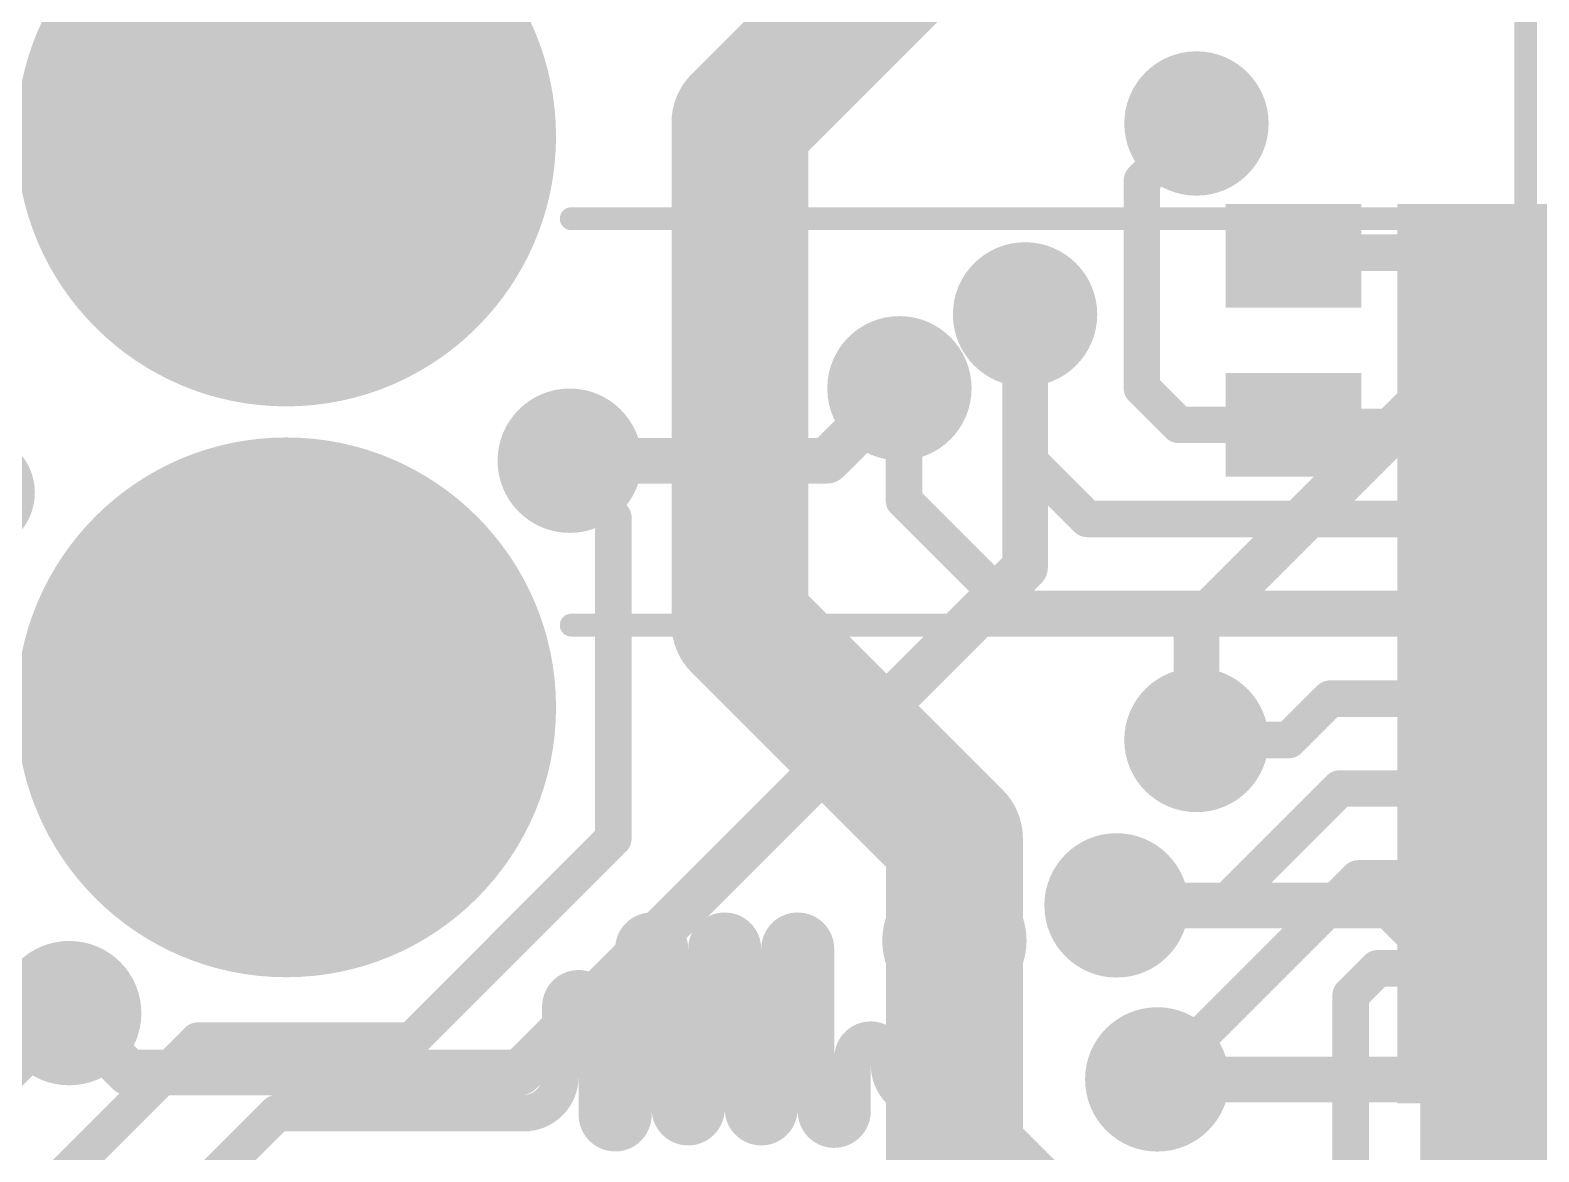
# Model space of a CAD drawing. Header units: millimetres. Extents: x -0.39 to 1.43, y -0.39 to 1.45.
# Drawn here: x 0.7335 to 1.064, y 0.4976 to 0.7433 of the extents above; entities that cross this region are included whole.
import ezdxf

# ---------------------------------------------------------------- set-up
doc = ezdxf.new("R2010")
doc.units = ezdxf.units.MM
doc.header["$MEASUREMENT"] = 0
for name, color, linetype in [('BottomLayer', 5, 'Continuous'), ('BottomPaste', 16, 'Continuous'), ('BottomSolder', 6, 'Continuous'), ('MultiLayer', 9, 'Continuous'), ('PadHoleLayer', 156, 'Continuous'), ('TopLayer', 1, 'Continuous'), ('TopOverlay', 2, 'Continuous'), ('TopSolder', 216, 'Continuous'), ('ViaHoleLayer', 16, 'Continuous')]:
    doc.layers.add(name, color=color, linetype=linetype)

# ---------------------------------------------------------------- blocks, each defined once
blk = doc.blocks.new('HY951180A__2')
at = {"layer": 'BottomLayer'}
h = blk.add_hatch(color=5, dxfattribs=at)
edge = h.paths.add_edge_path()
edge.add_arc((0.3129922, -0.0594488), 0.0551181, 0, 360)
at = {"layer": 'BottomSolder'}
h = blk.add_hatch(color=6, dxfattribs=at)
edge = h.paths.add_edge_path()
edge.add_arc((0.3129922, -0.0594488), 0.0591181, 0, 360)
at = {"layer": 'MultiLayer'}
h = blk.add_hatch(color=9, dxfattribs=at)
edge = h.paths.add_edge_path()
edge.add_arc((0.3129922, -0.0594488), 0.0551181, 0, 360)
at = {"layer": 'PadHoleLayer'}
h = blk.add_hatch(color=156, dxfattribs=at)
edge = h.paths.add_edge_path()
edge.add_arc((0.3129922, -0.0594488), 0.0320866, 0, 360)
at = {"layer": 'TopLayer'}
h = blk.add_hatch(color=1, dxfattribs=at)
edge = h.paths.add_edge_path()
edge.add_arc((0.3129922, -0.0594488), 0.0551181, 0, 360)
at = {"layer": 'TopSolder'}
h = blk.add_hatch(color=216, dxfattribs=at)
edge = h.paths.add_edge_path()
edge.add_arc((0.3129922, -0.0594488), 0.0591181, 0, 360)
at = {"layer": 'TopOverlay', "const_width": 0.005}
for points in [[(0.331, -0.1218976), (0.3310002, -0.331)], [(-0.331, -0.331), (0.3310002, -0.331)]]:
    blk.add_lwpolyline(points, dxfattribs=at)
at = {"layer": 'TopOverlay', "const_width": 0.0025}
for points in [[(0.32975, -0.1218976, 1), (0.33225, -0.1218976, 1)], [(0.3297502, -0.331, 1), (0.3322502, -0.331, 1)], [(0.3297502, -0.331, 1), (0.3322502, -0.331, 1)]]:
    blk.add_lwpolyline(points, format="xyb", close=True, dxfattribs=at)
blk = doc.blocks.new('C___0402_B_57')
at = {"layer": 'BottomLayer'}
for points in [[(-0.009500000000000001, 0.0125), (-0.009499999999999998, -0.0125), (-0.0275, -0.0125), (-0.0275, 0.0125)], [(0.0275, 0.0125), (0.0275, -0.0125), (0.009500000000000001, -0.0125), (0.009499999999999998, 0.0125)]]:
    blk.add_hatch(color=5, dxfattribs=at).paths.add_polyline_path(points)
at = {"layer": 'BottomPaste'}
for points in [[(-0.009500000000000001, 0.0125), (-0.009499999999999998, -0.0125), (-0.0275, -0.0125), (-0.0275, 0.0125)], [(0.0275, 0.0125), (0.0275, -0.0125), (0.009500000000000001, -0.0125), (0.009499999999999998, 0.0125)]]:
    blk.add_hatch(color=16, dxfattribs=at).paths.add_polyline_path(points)
at = {"layer": 'BottomSolder'}
for points in [[(-0.007137800000000001, 0.0148622), (-0.007137799999999999, -0.0148622), (-0.0298622, -0.0148622), (-0.0298622, 0.0148622)], [(0.0298622, 0.0148622), (0.0298622, -0.0148622), (0.007137800000000001, -0.0148622), (0.007137799999999999, 0.0148622)]]:
    blk.add_hatch(color=6, dxfattribs=at).paths.add_polyline_path(points)
blk = doc.blocks.new('TMC2130_LA_T_B_77')
at = {"layer": 'BottomLayer'}
for points in [[(-0.0629921, 0.13188975), (-0.0629921, 0.10039365), (-0.0748031, 0.10039365), (-0.0748031, 0.13188975)], [(-0.0433071, 0.13188975), (-0.0433071, 0.10039365), (-0.0551181, 0.10039365), (-0.0551181, 0.13188975)], [(-0.023622, 0.13188975), (-0.023622, 0.10039365), (-0.035433, 0.10039365), (-0.035433, 0.13188975)], [(-0.003936999999999997, 0.13188975), (-0.003937000000000003, 0.10039365), (-0.015748, 0.10039365), (-0.015748, 0.13188975)], [(0.0157481, 0.13188975), (0.0157481, 0.10039365), (0.003937099999999997, 0.10039365), (0.003937100000000003, 0.13188975)], [(0.0354331, 0.13188975), (0.0354331, 0.10039365), (0.0236221, 0.10039365), (0.0236221, 0.13188975)], [(0.0551181, 0.13188975), (0.0551181, 0.10039365), (0.0433071, 0.10039365), (0.0433071, 0.13188975)], [(0.0748032, 0.13188975), (0.0748032, 0.10039365), (0.0629922, 0.10039365), (0.0629922, 0.13188975)], [(-0.11220475, 0.0944881), (-0.08070865, 0.0944881), (-0.08070865, 0.0826771), (-0.11220475, 0.0826771)], [(0.11220485, 0.0826771), (0.08070875, 0.0826771), (0.08070875, 0.0944881), (0.11220485, 0.0944881)], [(-0.07086615, 0.08070865), (0.07086615, 0.08070865), (0.07086615, -0.08070865), (-0.07086615, -0.08070865)], [(-0.11220475, 0.074803), (-0.08070865, 0.074803), (-0.08070865, 0.062992), (-0.11220475, 0.062992)], [(0.11220485, 0.0629921), (0.08070875, 0.0629921), (0.08070875, 0.0748031), (0.11220485, 0.0748031)], [(-0.11220475, 0.055118), (-0.08070865, 0.055118), (-0.08070865, 0.043307), (-0.11220475, 0.043307)], [(0.11220485, 0.043307), (0.08070875, 0.043307), (0.08070875, 0.055118), (0.11220485, 0.055118)], [(-0.11220475, 0.0354329), (-0.08070865, 0.0354329), (-0.08070865, 0.0236219), (-0.11220475, 0.0236219)], [(0.11220485, 0.023622), (0.08070875, 0.023622), (0.08070875, 0.035433), (0.11220485, 0.035433)], [(-0.11220475, 0.0157479), (-0.08070865, 0.0157479), (-0.08070865, 0.0039369), (-0.11220475, 0.0039369)], [(0.11220485, 0.003936899999999998), (0.08070875, 0.003936900000000002), (0.08070875, 0.0157479), (0.11220485, 0.0157479)], [(-0.11220475, -0.0039371), (-0.08070865, -0.0039371), (-0.08070865, -0.0157481), (-0.11220475, -0.0157481)], [(0.11220485, -0.0157481), (0.08070875, -0.0157481), (0.08070875, -0.003937099999999998), (0.11220485, -0.003937100000000002)], [(-0.11220475, -0.0236222), (-0.08070865, -0.0236222), (-0.08070865, -0.0354332), (-0.11220475, -0.0354332)], [(0.11220485, -0.0354331), (0.08070875, -0.0354331), (0.08070875, -0.0236221), (0.11220485, -0.0236221)], [(-0.11220475, -0.0433072), (-0.08070865, -0.0433072), (-0.08070865, -0.0551182), (-0.11220475, -0.0551182)], [(0.11220485, -0.0551182), (0.08070875, -0.0551182), (0.08070875, -0.0433072), (0.11220485, -0.0433072)], [(-0.11220475, -0.0629923), (-0.08070865, -0.0629923), (-0.08070865, -0.0748033), (-0.11220475, -0.0748033)], [(0.11220485, -0.0748032), (0.08070875, -0.0748032), (0.08070875, -0.0629922), (0.11220485, -0.0629922)], [(-0.11220475, -0.0826773), (-0.08070865, -0.0826773), (-0.08070865, -0.0944883), (-0.11220475, -0.0944883)], [(0.11220485, -0.0944883), (0.08070875, -0.0944883), (0.08070875, -0.0826773), (0.11220485, -0.0826773)], [(-0.0748031, -0.13188995), (-0.0748031, -0.10039385), (-0.0629921, -0.10039385), (-0.0629921, -0.13188995)], [(-0.055118, -0.13188995), (-0.055118, -0.10039385), (-0.043307, -0.10039385), (-0.043307, -0.13188995)], [(-0.035433, -0.13188995), (-0.035433, -0.10039385), (-0.023622, -0.10039385), (-0.023622, -0.13188995)], [(-0.015748, -0.13188995), (-0.015748, -0.10039385), (-0.003937, -0.10039385), (-0.003937, -0.13188995)], [(0.003937099999999999, -0.13188995), (0.003937100000000001, -0.10039385), (0.0157481, -0.10039385), (0.0157481, -0.13188995)], [(0.0236221, -0.13188995), (0.0236221, -0.10039385), (0.0354331, -0.10039385), (0.0354331, -0.13188995)], [(0.0433072, -0.13188995), (0.0433072, -0.10039385), (0.0551182, -0.10039385), (0.0551182, -0.13188995)], [(0.0629922, -0.13188995), (0.0629922, -0.10039385), (0.0748032, -0.10039385), (0.0748032, -0.13188995)]]:
    blk.add_hatch(color=5, dxfattribs=at).paths.add_polyline_path(points)
at = {"layer": 'BottomPaste'}
for points in [[(-0.0629921, 0.13188975), (-0.0629921, 0.10039365), (-0.0748031, 0.10039365), (-0.0748031, 0.13188975)], [(-0.0433071, 0.13188975), (-0.0433071, 0.10039365), (-0.0551181, 0.10039365), (-0.0551181, 0.13188975)], [(-0.023622, 0.13188975), (-0.023622, 0.10039365), (-0.035433, 0.10039365), (-0.035433, 0.13188975)], [(-0.003936999999999997, 0.13188975), (-0.003937000000000003, 0.10039365), (-0.015748, 0.10039365), (-0.015748, 0.13188975)], [(0.0157481, 0.13188975), (0.0157481, 0.10039365), (0.003937099999999997, 0.10039365), (0.003937100000000003, 0.13188975)], [(0.0354331, 0.13188975), (0.0354331, 0.10039365), (0.0236221, 0.10039365), (0.0236221, 0.13188975)], [(0.0551181, 0.13188975), (0.0551181, 0.10039365), (0.0433071, 0.10039365), (0.0433071, 0.13188975)], [(0.0748032, 0.13188975), (0.0748032, 0.10039365), (0.0629922, 0.10039365), (0.0629922, 0.13188975)], [(-0.11220475, 0.0944881), (-0.08070865, 0.0944881), (-0.08070865, 0.0826771), (-0.11220475, 0.0826771)], [(0.11220485, 0.0826771), (0.08070875, 0.0826771), (0.08070875, 0.0944881), (0.11220485, 0.0944881)], [(-0.07086615, 0.08070865), (0.07086615, 0.08070865), (0.07086615, -0.08070865), (-0.07086615, -0.08070865)], [(-0.11220475, 0.074803), (-0.08070865, 0.074803), (-0.08070865, 0.062992), (-0.11220475, 0.062992)], [(0.11220485, 0.0629921), (0.08070875, 0.0629921), (0.08070875, 0.0748031), (0.11220485, 0.0748031)], [(-0.11220475, 0.055118), (-0.08070865, 0.055118), (-0.08070865, 0.043307), (-0.11220475, 0.043307)], [(0.11220485, 0.043307), (0.08070875, 0.043307), (0.08070875, 0.055118), (0.11220485, 0.055118)], [(-0.11220475, 0.0354329), (-0.08070865, 0.0354329), (-0.08070865, 0.0236219), (-0.11220475, 0.0236219)], [(0.11220485, 0.023622), (0.08070875, 0.023622), (0.08070875, 0.035433), (0.11220485, 0.035433)], [(-0.11220475, 0.0157479), (-0.08070865, 0.0157479), (-0.08070865, 0.0039369), (-0.11220475, 0.0039369)], [(0.11220485, 0.003936899999999998), (0.08070875, 0.003936900000000002), (0.08070875, 0.0157479), (0.11220485, 0.0157479)], [(-0.11220475, -0.0039371), (-0.08070865, -0.0039371), (-0.08070865, -0.0157481), (-0.11220475, -0.0157481)], [(0.11220485, -0.0157481), (0.08070875, -0.0157481), (0.08070875, -0.003937099999999998), (0.11220485, -0.003937100000000002)], [(-0.11220475, -0.0236222), (-0.08070865, -0.0236222), (-0.08070865, -0.0354332), (-0.11220475, -0.0354332)], [(0.11220485, -0.0354331), (0.08070875, -0.0354331), (0.08070875, -0.0236221), (0.11220485, -0.0236221)], [(-0.11220475, -0.0433072), (-0.08070865, -0.0433072), (-0.08070865, -0.0551182), (-0.11220475, -0.0551182)], [(0.11220485, -0.0551182), (0.08070875, -0.0551182), (0.08070875, -0.0433072), (0.11220485, -0.0433072)], [(-0.11220475, -0.0629923), (-0.08070865, -0.0629923), (-0.08070865, -0.0748033), (-0.11220475, -0.0748033)], [(0.11220485, -0.0748032), (0.08070875, -0.0748032), (0.08070875, -0.0629922), (0.11220485, -0.0629922)], [(-0.11220475, -0.0826773), (-0.08070865, -0.0826773), (-0.08070865, -0.0944883), (-0.11220475, -0.0944883)], [(0.11220485, -0.0944883), (0.08070875, -0.0944883), (0.08070875, -0.0826773), (0.11220485, -0.0826773)], [(-0.0748031, -0.13188995), (-0.0748031, -0.10039385), (-0.0629921, -0.10039385), (-0.0629921, -0.13188995)], [(-0.055118, -0.13188995), (-0.055118, -0.10039385), (-0.043307, -0.10039385), (-0.043307, -0.13188995)], [(-0.035433, -0.13188995), (-0.035433, -0.10039385), (-0.023622, -0.10039385), (-0.023622, -0.13188995)], [(-0.015748, -0.13188995), (-0.015748, -0.10039385), (-0.003937, -0.10039385), (-0.003937, -0.13188995)], [(0.003937099999999999, -0.13188995), (0.003937100000000001, -0.10039385), (0.0157481, -0.10039385), (0.0157481, -0.13188995)], [(0.0236221, -0.13188995), (0.0236221, -0.10039385), (0.0354331, -0.10039385), (0.0354331, -0.13188995)], [(0.0433072, -0.13188995), (0.0433072, -0.10039385), (0.0551182, -0.10039385), (0.0551182, -0.13188995)], [(0.0629922, -0.13188995), (0.0629922, -0.10039385), (0.0748032, -0.10039385), (0.0748032, -0.13188995)]]:
    blk.add_hatch(color=16, dxfattribs=at).paths.add_polyline_path(points)
at = {"layer": 'BottomSolder'}
for points in [[(-0.0589921, 0.13588975), (-0.0589921, 0.09639365), (-0.0788031, 0.09639365), (-0.0788031, 0.13588975)], [(-0.0393071, 0.13588975), (-0.0393071, 0.09639365), (-0.0591181, 0.09639365), (-0.0591181, 0.13588975)], [(-0.019622, 0.13588975), (-0.019622, 0.09639365), (-0.039433, 0.09639365), (-0.039433, 0.13588975)], [(6.300000000000291e-05, 0.13588975), (6.299999999999709e-05, 0.09639365), (-0.019748, 0.09639365), (-0.019748, 0.13588975)], [(0.0197481, 0.13588975), (0.0197481, 0.09639365), (-6.290000000000291e-05, 0.09639365), (-6.289999999999708e-05, 0.13588975)], [(0.0394331, 0.13588975), (0.0394331, 0.09639365), (0.0196221, 0.09639365), (0.0196221, 0.13588975)], [(0.0591181, 0.13588975), (0.0591181, 0.09639365), (0.0393071, 0.09639365), (0.0393071, 0.13588975)], [(0.0788032, 0.13588975), (0.0788032, 0.09639365), (0.0589922, 0.09639365), (0.0589922, 0.13588975)], [(-0.11620475, 0.0984881), (-0.07670865, 0.0984881), (-0.07670865, 0.0786771), (-0.11620475, 0.0786771)], [(0.11620485, 0.0786771), (0.07670875, 0.0786771), (0.07670875, 0.0984881), (0.11620485, 0.0984881)], [(-0.07486615, 0.08470865), (0.07486615, 0.08470865), (0.07486615, -0.08470865), (-0.07486615, -0.08470865)], [(-0.11620475, 0.078803), (-0.07670865, 0.078803), (-0.07670865, 0.058992), (-0.11620475, 0.058992)], [(0.11620485, 0.0589921), (0.07670875, 0.0589921), (0.07670875, 0.0788031), (0.11620485, 0.0788031)], [(-0.11620475, 0.059118), (-0.07670865, 0.059118), (-0.07670865, 0.039307), (-0.11620475, 0.039307)], [(0.11620485, 0.039307), (0.07670875, 0.039307), (0.07670875, 0.059118), (0.11620485, 0.059118)], [(-0.11620475, 0.0394329), (-0.07670865, 0.0394329), (-0.07670865, 0.0196219), (-0.11620475, 0.0196219)], [(0.11620485, 0.019622), (0.07670875, 0.019622), (0.07670875, 0.039433), (0.11620485, 0.039433)], [(-0.11620475, 0.0197479), (-0.07670865, 0.0197479), (-0.07670865, -6.31e-05), (-0.11620475, -6.31e-05)], [(0.11620485, -6.310000000000292e-05), (0.07670875, -6.309999999999709e-05), (0.07670875, 0.0197479), (0.11620485, 0.0197479)], [(-0.11620475, 6.29e-05), (-0.07670865, 6.29e-05), (-0.07670865, -0.0197481), (-0.11620475, -0.0197481)], [(0.11620485, -0.0197481), (0.07670875, -0.0197481), (0.07670875, 6.290000000000291e-05), (0.11620485, 6.289999999999708e-05)], [(-0.11620475, -0.0196222), (-0.07670865, -0.0196222), (-0.07670865, -0.0394332), (-0.11620475, -0.0394332)], [(0.11620485, -0.0394331), (0.07670875, -0.0394331), (0.07670875, -0.0196221), (0.11620485, -0.0196221)], [(-0.11620475, -0.0393072), (-0.07670865, -0.0393072), (-0.07670865, -0.0591182), (-0.11620475, -0.0591182)], [(0.11620485, -0.0591182), (0.07670875, -0.0591182), (0.07670875, -0.0393072), (0.11620485, -0.0393072)], [(-0.11620475, -0.0589923), (-0.07670865, -0.0589923), (-0.07670865, -0.0788033), (-0.11620475, -0.0788033)], [(0.11620485, -0.0788032), (0.07670875, -0.0788032), (0.07670875, -0.0589922), (0.11620485, -0.0589922)], [(-0.11620475, -0.0786773), (-0.07670865, -0.0786773), (-0.07670865, -0.0984883), (-0.11620475, -0.0984883)], [(0.11620485, -0.0984883), (0.07670875, -0.0984883), (0.07670875, -0.0786773), (0.11620485, -0.0786773)], [(-0.0788031, -0.13588995), (-0.0788031, -0.09639385), (-0.0589921, -0.09639385), (-0.0589921, -0.13588995)], [(-0.059118, -0.13588995), (-0.059118, -0.09639385), (-0.039307, -0.09639385), (-0.039307, -0.13588995)], [(-0.039433, -0.13588995), (-0.039433, -0.09639385), (-0.019622, -0.09639385), (-0.019622, -0.13588995)], [(-0.019748, -0.13588995), (-0.019748, -0.09639385), (6.300000000000145e-05, -0.09639385), (6.299999999999855e-05, -0.13588995)], [(-6.290000000000146e-05, -0.13588995), (-6.289999999999855e-05, -0.09639385), (0.0197481, -0.09639385), (0.0197481, -0.13588995)], [(0.0196221, -0.13588995), (0.0196221, -0.09639385), (0.0394331, -0.09639385), (0.0394331, -0.13588995)], [(0.0393072, -0.13588995), (0.0393072, -0.09639385), (0.0591182, -0.09639385), (0.0591182, -0.13588995)], [(0.0589922, -0.13588995), (0.0589922, -0.09639385), (0.0788032, -0.09639385), (0.0788032, -0.13588995)]]:
    blk.add_hatch(color=6, dxfattribs=at).paths.add_polyline_path(points)
blk = doc.blocks.new('HY951180A__82')
at = {"layer": 'BottomLayer'}
h = blk.add_hatch(color=5, dxfattribs=at)
edge = h.paths.add_edge_path()
edge.add_arc((-0.312992, -0.0594488), 0.0551181, 0, 360)
at = {"layer": 'BottomSolder'}
h = blk.add_hatch(color=6, dxfattribs=at)
edge = h.paths.add_edge_path()
edge.add_arc((-0.312992, -0.0594488), 0.0591181, 0, 360)
at = {"layer": 'MultiLayer'}
h = blk.add_hatch(color=9, dxfattribs=at)
edge = h.paths.add_edge_path()
edge.add_arc((-0.312992, -0.0594488), 0.0551181, 0, 360)
at = {"layer": 'PadHoleLayer'}
h = blk.add_hatch(color=156, dxfattribs=at)
edge = h.paths.add_edge_path()
edge.add_arc((-0.312992, -0.0594488), 0.0320866, 0, 360)
at = {"layer": 'TopLayer'}
h = blk.add_hatch(color=1, dxfattribs=at)
edge = h.paths.add_edge_path()
edge.add_arc((-0.312992, -0.0594488), 0.0551181, 0, 360)
at = {"layer": 'TopSolder'}
h = blk.add_hatch(color=216, dxfattribs=at)
edge = h.paths.add_edge_path()
edge.add_arc((-0.312992, -0.0594488), 0.0591181, 0, 360)
at = {"layer": 'TopOverlay', "const_width": 0.005}
for points in [[(-0.3309998, -0.1218976), (-0.331, -0.331)], [(-0.331, -0.331), (0.3310002, -0.331)]]:
    blk.add_lwpolyline(points, dxfattribs=at)
at = {"layer": 'TopOverlay', "const_width": 0.0025}
for points in [[(-0.3322498, -0.1218976, 1), (-0.3297498, -0.1218976, 1)], [(-0.33225, -0.331, 1), (-0.32975, -0.331, 1)], [(-0.33225, -0.331, 1), (-0.32975, -0.331, 1)]]:
    blk.add_lwpolyline(points, format="xyb", close=True, dxfattribs=at)

msp = doc.modelspace()

# ---------------------------------------------------------------- hatches: boundary and pattern name
at = {"layer": 'BottomLayer'}
h = msp.add_hatch(color=5, dxfattribs=at)
edge = h.paths.add_edge_path()
edge.add_arc((0.9889566, 0.7228588), 0.011811, 0, 360)
h = msp.add_hatch(color=5, dxfattribs=at)
edge = h.paths.add_edge_path()
edge.add_arc((0.951409, 0.681041), 0.011811, 0, 360)
h = msp.add_hatch(color=5, dxfattribs=at)
edge = h.paths.add_edge_path()
edge.add_arc((0.9238861, 0.6648588), 0.011811, 0, 360)
h = msp.add_hatch(color=5, dxfattribs=at)
edge = h.paths.add_edge_path()
edge.add_arc((0.8516544, 0.649), 0.011811, 0, 360)
h = msp.add_hatch(color=5, dxfattribs=at)
edge = h.paths.add_edge_path()
edge.add_arc((0.9889566, 0.5878262), 0.011811, 0, 360)
h = msp.add_hatch(color=5, dxfattribs=at)
edge = h.paths.add_edge_path()
edge.add_arc((0.9714437, 0.5515989), 0.011811, 0, 360)
h = msp.add_hatch(color=5, dxfattribs=at)
edge = h.paths.add_edge_path()
edge.add_arc((0.93593, 0.5438848), 0.011811, 0, 360)
h = msp.add_hatch(color=5, dxfattribs=at)
edge = h.paths.add_edge_path()
edge.add_arc((0.742, 0.528), 0.011811, 0, 360)
h = msp.add_hatch(color=5, dxfattribs=at)
edge = h.paths.add_edge_path()
edge.add_arc((0.9803678, 0.513483), 0.011811, 0, 360)
msp.add_hatch(color=5, dxfattribs=at).paths.add_polyline_path([(1.0380324, 0.4748271), (1.1058268, 0.4748271), (1.1058268, 0.5240397), (1.0380324, 0.5240397)])
at = {"layer": 'BottomSolder'}
h = msp.add_hatch(color=6, dxfattribs=at)
edge = h.paths.add_edge_path()
edge.add_arc((0.9889566, 0.7228588), 0.015811, 0, 360)
h = msp.add_hatch(color=6, dxfattribs=at)
edge = h.paths.add_edge_path()
edge.add_arc((0.951409, 0.681041), 0.015811, 0, 360)
h = msp.add_hatch(color=6, dxfattribs=at)
edge = h.paths.add_edge_path()
edge.add_arc((0.9238861, 0.6648588), 0.015811, 0, 360)
h = msp.add_hatch(color=6, dxfattribs=at)
edge = h.paths.add_edge_path()
edge.add_arc((0.8516544, 0.649), 0.015811, 0, 360)
h = msp.add_hatch(color=6, dxfattribs=at)
edge = h.paths.add_edge_path()
edge.add_arc((0.9889566, 0.5878262), 0.015811, 0, 360)
h = msp.add_hatch(color=6, dxfattribs=at)
edge = h.paths.add_edge_path()
edge.add_arc((0.9714437, 0.5515989), 0.015811, 0, 360)
h = msp.add_hatch(color=6, dxfattribs=at)
edge = h.paths.add_edge_path()
edge.add_arc((0.93593, 0.5438848), 0.015811, 0, 360)
h = msp.add_hatch(color=6, dxfattribs=at)
edge = h.paths.add_edge_path()
edge.add_arc((0.742, 0.528), 0.015811, 0, 360)
h = msp.add_hatch(color=6, dxfattribs=at)
edge = h.paths.add_edge_path()
edge.add_arc((0.9803678, 0.513483), 0.015811, 0, 360)
at = {"layer": 'TopLayer'}
h = msp.add_hatch(color=1, dxfattribs=at)
edge = h.paths.add_edge_path()
edge.add_arc((0.9889566, 0.7228588), 0.011811, 0, 360)
h = msp.add_hatch(color=1, dxfattribs=at)
edge = h.paths.add_edge_path()
edge.add_arc((0.951409, 0.681041), 0.011811, 0, 360)
h = msp.add_hatch(color=1, dxfattribs=at)
edge = h.paths.add_edge_path()
edge.add_arc((0.9238861, 0.6648588), 0.011811, 0, 360)
h = msp.add_hatch(color=1, dxfattribs=at)
edge = h.paths.add_edge_path()
edge.add_arc((0.8516544, 0.649), 0.011811, 0, 360)
h = msp.add_hatch(color=1, dxfattribs=at)
edge = h.paths.add_edge_path()
edge.add_arc((0.9889566, 0.5878262), 0.011811, 0, 360)
h = msp.add_hatch(color=1, dxfattribs=at)
edge = h.paths.add_edge_path()
edge.add_arc((0.9714437, 0.5515989), 0.011811, 0, 360)
h = msp.add_hatch(color=1, dxfattribs=at)
edge = h.paths.add_edge_path()
edge.add_arc((0.93593, 0.5438848), 0.011811, 0, 360)
h = msp.add_hatch(color=1, dxfattribs=at)
edge = h.paths.add_edge_path()
edge.add_arc((0.742, 0.528), 0.011811, 0, 360)
h = msp.add_hatch(color=1, dxfattribs=at)
edge = h.paths.add_edge_path()
edge.add_arc((0.9803678, 0.513483), 0.011811, 0, 360)
at = {"layer": 'TopSolder'}
h = msp.add_hatch(color=216, dxfattribs=at)
edge = h.paths.add_edge_path()
edge.add_arc((0.9889566, 0.7228588), 0.015811, 0, 360)
h = msp.add_hatch(color=216, dxfattribs=at)
edge = h.paths.add_edge_path()
edge.add_arc((0.951409, 0.681041), 0.015811, 0, 360)
h = msp.add_hatch(color=216, dxfattribs=at)
edge = h.paths.add_edge_path()
edge.add_arc((0.9238861, 0.6648588), 0.015811, 0, 360)
h = msp.add_hatch(color=216, dxfattribs=at)
edge = h.paths.add_edge_path()
edge.add_arc((0.8516544, 0.649), 0.015811, 0, 360)
h = msp.add_hatch(color=216, dxfattribs=at)
edge = h.paths.add_edge_path()
edge.add_arc((0.9889566, 0.5878262), 0.015811, 0, 360)
h = msp.add_hatch(color=216, dxfattribs=at)
edge = h.paths.add_edge_path()
edge.add_arc((0.9714437, 0.5515989), 0.015811, 0, 360)
h = msp.add_hatch(color=216, dxfattribs=at)
edge = h.paths.add_edge_path()
edge.add_arc((0.93593, 0.5438848), 0.015811, 0, 360)
h = msp.add_hatch(color=216, dxfattribs=at)
edge = h.paths.add_edge_path()
edge.add_arc((0.742, 0.528), 0.015811, 0, 360)
h = msp.add_hatch(color=216, dxfattribs=at)
edge = h.paths.add_edge_path()
edge.add_arc((0.9803678, 0.513483), 0.015811, 0, 360)
at = {"layer": 'ViaHoleLayer'}
h = msp.add_hatch(color=16, dxfattribs=at)
edge = h.paths.add_edge_path()
edge.add_arc((0.9889566, 0.7228588), 0.0059055, 0, 360)
h = msp.add_hatch(color=16, dxfattribs=at)
edge = h.paths.add_edge_path()
edge.add_arc((0.951409, 0.681041), 0.0059055, 0, 360)
h = msp.add_hatch(color=16, dxfattribs=at)
edge = h.paths.add_edge_path()
edge.add_arc((0.9238861, 0.6648588), 0.0059055, 0, 360)
h = msp.add_hatch(color=16, dxfattribs=at)
edge = h.paths.add_edge_path()
edge.add_arc((0.8516544, 0.649), 0.0059055, 0, 360)
h = msp.add_hatch(color=16, dxfattribs=at)
edge = h.paths.add_edge_path()
edge.add_arc((0.9889566, 0.5878262), 0.0059055, 0, 360)
h = msp.add_hatch(color=16, dxfattribs=at)
edge = h.paths.add_edge_path()
edge.add_arc((0.9714437, 0.5515989), 0.0059055, 0, 360)
h = msp.add_hatch(color=16, dxfattribs=at)
edge = h.paths.add_edge_path()
edge.add_arc((0.93593, 0.5438848), 0.0059055, 0, 360)
h = msp.add_hatch(color=16, dxfattribs=at)
edge = h.paths.add_edge_path()
edge.add_arc((0.742, 0.528), 0.0059055, 0, 360)
h = msp.add_hatch(color=16, dxfattribs=at)
edge = h.paths.add_edge_path()
edge.add_arc((0.9803678, 0.513483), 0.0059055, 0, 360)

# ---------------------------------------------------------------- linework, layer by layer
at = {"layer": 'BottomLayer'}
for points, const_width in [([(0.8889522, 0.7230559), (0.9248861, 0.7589898)], 0.03), ([(0.7975517, 0.712), (0.8084105, 0.7228588)], 0.05), ([(0.7895363, 0.7200154), (0.7975517, 0.712)], 0.05), ([(0.8889522, 0.6132421), (0.8889522, 0.7230559)], 0.03), ([(0.977, 0.7103615), (0.9889566, 0.7223181)], 0.008), ([(0.9889566, 0.7223181), (0.9889566, 0.7228588)], 0.008), ([(0.977, 0.6649227), (0.977, 0.7103615)], 0.008), ([(1.0069566, 0.6945792), (1.0519566, 0.6945792)], 0.008), ([(1.0519566, 0.6945792), (1.0526771, 0.6952997)], 0.008), ([(1.0526771, 0.6952997), (1.0969842, 0.6952997)], 0.008), ([(0.951409, 0.6498807), (0.951409, 0.681041)], 0.008), ([(0.9248861, 0.6402845), (0.9248861, 0.6658588)], 0.008), ([(0.977, 0.6649227), (0.9850639, 0.6568588)], 0.008), ([(0.9850639, 0.6568588), (1.0102362, 0.6568588)], 0.008), ([(1.0097716, 0.6568588), (1.0102362, 0.6563942)], 0.008), ([(1.0102362, 0.6563942), (1.0522125, 0.6563942)], 0.008), ([(1.0522125, 0.6563942), (1.0526771, 0.6559296)], 0.008), ([(0.8516544, 0.6460647), (0.8516544, 0.649)], 0.008), ([(0.951409, 0.6498807), (0.9650452, 0.6362445)], 0.008), ([(0.8516544, 0.6460647), (0.8612164, 0.6365027)], 0.008), ([(0.9248861, 0.6402845), (0.9486111, 0.6165595)], 0.008), ([(0.8612164, 0.5662643), (0.8612164, 0.6365027)], 0.008), ([(0.9650452, 0.6362445), (1.0526771, 0.6362445)], 0.008), ([(0.8889522, 0.6132421), (0.93593, 0.5662643)], 0.03), ([(0.9486111, 0.6165595), (1.0526771, 0.6165595)], 0.008), ([(0.7895363, 0.5852048), (0.7895363, 0.5949759)], 0.008), ([(1.0091839, 0.5878262), (1.0182322, 0.5968745)], 0.008), ([(1.0182322, 0.5968745), (1.0526771, 0.5968745)], 0.008), ([(0.9889566, 0.5878262), (1.0091839, 0.5878262)], 0.008), ([(0.93593, 0.5438848), (0.93593, 0.5662643)], 0.03), ([(0.9947471, 0.5515989), (1.0203376, 0.5771894)], 0.008), ([(1.0203376, 0.5771894), (1.0526771, 0.5771894)], 0.008), ([(0.8169517, 0.5219996), (0.8612164, 0.5662643)], 0.008), ([(0.9803678, 0.513483), (1.0243892, 0.5575044)], 0.008), ([(1.0243892, 0.5575044), (1.0526771, 0.5575044)], 0.008), ([(0.9714437, 0.5515989), (0.9947471, 0.5515989)], 0.008), ([(0.8656032, 0.5057035), (0.8656032, 0.5420453)], 0.008), ([(0.8736032, 0.5070232), (0.8736032, 0.5420453)], 0.008), ([(0.8816032, 0.5070232), (0.8816032, 0.5420453)], 0.008), ([(0.8896032, 0.5070232), (0.8896032, 0.5420453)], 0.008), ([(0.8976032, 0.5070232), (0.8976032, 0.5420453)], 0.008), ([(0.9056032, 0.5064831), (0.9056032, 0.5420453)], 0.008), ([(1.0227362, 0.5319138), (1.0286417, 0.5378193)], 0.008), ([(1.0286417, 0.5378193), (1.0526771, 0.5378193)], 0.008), ([(1.0227362, 0.4616973), (1.0227362, 0.5319138)], 0.008), ([(0.8496032, 0.5140875), (0.8496032, 0.5294379)], 0.008), ([(0.8576032, 0.5057035), (0.8576032, 0.5294379)], 0.008), ([(0.7200875, 0.5060875), (0.742, 0.528)], 0.008), ([(0.7350875, 0.4868499), (0.7702372, 0.5219996)], 0.008), ([(0.7702372, 0.5219996), (0.8169517, 0.5219996)], 0.008), ([(0.9136032, 0.5064831), (0.9136032, 0.5181882)], 0.008), ([(0.9216032, 0.5166668), (0.9216032, 0.5181882)], 0.008), ([(0.9239462, 0.5110099), (0.9239463, 0.51101)], 0.008), ([(0.9239463, 0.51101), (0.948611, 0.4863453)], 0.008), ([(0.7673858, 0.4859877), (0.7874856, 0.5060875)], 0.008), ([(0.7874856, 0.5060875), (0.8056027, 0.5060875)], 0.008), ([(0.8056027, 0.5060875), (0.8416032, 0.5060875)], 0.008), ([(1.067493, 0.4920232), (1.0787882, 0.4920232)], 0.025)]:
    msp.add_lwpolyline(points, dxfattribs=dict(at, const_width=const_width))
for points, const_width in [([(0.7959105, 0.7228588, 1), (0.8209105, 0.7228588, 1)], 0.025), ([(0.7770363, 0.7200154, 1), (0.8020363, 0.7200154, 1)], 0.025), ([(0.8814522, 0.7230559, 1), (0.8964522, 0.7230559, 1)], 0.015), ([(0.8814522, 0.7230559, 1), (0.8964522, 0.7230559, 1)], 0.015), ([(0.7850517, 0.712, 1), (0.8100517, 0.712, 1)], 0.025), ([(0.7850517, 0.712, 1), (0.8100517, 0.712, 1)], 0.025), ([(0.9869566, 0.7228588, 1), (0.9909566, 0.7228588, 1)], 0.004), ([(0.9869566, 0.7223181, 1), (0.9909566, 0.7223181, 1)], 0.004), ([(0.9869566, 0.7223181, 1), (0.9909566, 0.7223181, 1)], 0.004), ([(0.975, 0.7103615, 1), (0.979, 0.7103615, 1)], 0.004), ([(0.975, 0.7103615, 1), (0.979, 0.7103615, 1)], 0.004), ([(1.0049566, 0.6945792, 1), (1.0089566, 0.6945792, 1)], 0.004), ([(1.0499566, 0.6945792, 1), (1.0539566, 0.6945792, 1)], 0.004), ([(1.0499566, 0.6945792, 1), (1.0539566, 0.6945792, 1)], 0.004), ([(1.0506771, 0.6952997, 1), (1.0546771, 0.6952997, 1)], 0.004), ([(1.0506771, 0.6952997, 1), (1.0546771, 0.6952997, 1)], 0.004), ([(0.949409, 0.681041, 1), (0.953409, 0.681041, 1)], 0.004), ([(0.9228861, 0.6658588, 1), (0.9268861, 0.6658588, 1)], 0.004), ([(0.975, 0.6649227, 1), (0.979, 0.6649227, 1)], 0.004), ([(0.975, 0.6649227, 1), (0.979, 0.6649227, 1)], 0.004), ([(0.9830639, 0.6568588, 1), (0.9870639, 0.6568588, 1)], 0.004), ([(0.9830639, 0.6568588, 1), (0.9870639, 0.6568588, 1)], 0.004), ([(1.0077716, 0.6568588, 1), (1.0117716, 0.6568588, 1)], 0.004), ([(1.0082362, 0.6568588, 1), (1.0122362, 0.6568588, 1)], 0.004), ([(1.0082362, 0.6563942, 1), (1.0122362, 0.6563942, 1)], 0.004), ([(1.0082362, 0.6563942, 1), (1.0122362, 0.6563942, 1)], 0.004), ([(1.0502125, 0.6563942, 1), (1.0542125, 0.6563942, 1)], 0.004), ([(1.0502125, 0.6563942, 1), (1.0542125, 0.6563942, 1)], 0.004), ([(1.0506771, 0.6559296, 1), (1.0546771, 0.6559296, 1)], 0.004), ([(0.8496544, 0.649, 1), (0.8536544, 0.649, 1)], 0.004), ([(0.949409, 0.6498807, 1), (0.953409, 0.6498807, 1)], 0.004), ([(0.949409, 0.6498807, 1), (0.953409, 0.6498807, 1)], 0.004), ([(0.8496544, 0.6460647, 1), (0.8536544, 0.6460647, 1)], 0.004), ([(0.8496544, 0.6460647, 1), (0.8536544, 0.6460647, 1)], 0.004), ([(0.9228861, 0.6402845, 1), (0.9268861, 0.6402845, 1)], 0.004), ([(0.9228861, 0.6402845, 1), (0.9268861, 0.6402845, 1)], 0.004), ([(0.8592164, 0.6365027, 1), (0.8632164, 0.6365027, 1)], 0.004), ([(0.8592164, 0.6365027, 1), (0.8632164, 0.6365027, 1)], 0.004), ([(0.9630452, 0.6362445, 1), (0.9670452, 0.6362445, 1)], 0.004), ([(0.9630452, 0.6362445, 1), (0.9670452, 0.6362445, 1)], 0.004), ([(1.0506771, 0.6362445, 1), (1.0546771, 0.6362445, 1)], 0.004), ([(0.8814522, 0.6132421, 1), (0.8964522, 0.6132421, 1)], 0.015), ([(0.8814522, 0.6132421, 1), (0.8964522, 0.6132421, 1)], 0.015), ([(0.9466111, 0.6165595, 1), (0.9506111, 0.6165595, 1)], 0.004), ([(0.9466111, 0.6165595, 1), (0.9506111, 0.6165595, 1)], 0.004), ([(1.0506771, 0.6165595, 1), (1.0546771, 0.6165595, 1)], 0.004), ([(0.7875363, 0.5949759, 1), (0.7915363, 0.5949759, 1)], 0.004), ([(1.0162322, 0.5968745, 1), (1.0202322, 0.5968745, 1)], 0.004), ([(1.0162322, 0.5968745, 1), (1.0202322, 0.5968745, 1)], 0.004), ([(1.0506771, 0.5968745, 1), (1.0546771, 0.5968745, 1)], 0.004), ([(0.9869566, 0.5878262, 1), (0.9909566, 0.5878262, 1)], 0.004), ([(1.0071839, 0.5878262, 1), (1.0111839, 0.5878262, 1)], 0.004), ([(1.0071839, 0.5878262, 1), (1.0111839, 0.5878262, 1)], 0.004), ([(0.7875363, 0.5852048, 1), (0.7915363, 0.5852048, 1)], 0.004), ([(0.92843, 0.5662643, 1), (0.94343, 0.5662643, 1)], 0.015), ([(0.92843, 0.5662643, 1), (0.94343, 0.5662643, 1)], 0.015), ([(1.0183376, 0.5771894, 1), (1.0223376, 0.5771894, 1)], 0.004), ([(1.0183376, 0.5771894, 1), (1.0223376, 0.5771894, 1)], 0.004), ([(1.0506771, 0.5771894, 1), (1.0546771, 0.5771894, 1)], 0.004), ([(0.8592164, 0.5662643, 1), (0.8632164, 0.5662643, 1)], 0.004), ([(0.8592164, 0.5662643, 1), (0.8632164, 0.5662643, 1)], 0.004), ([(0.92843, 0.5438848, 1), (0.94343, 0.5438848, 1)], 0.015), ([(1.0223892, 0.5575044, 1), (1.0263892, 0.5575044, 1)], 0.004), ([(1.0223892, 0.5575044, 1), (1.0263892, 0.5575044, 1)], 0.004), ([(1.0506771, 0.5575044, 1), (1.0546771, 0.5575044, 1)], 0.004), ([(0.9694437, 0.5515989, 1), (0.9734437, 0.5515989, 1)], 0.004), ([(0.9927471, 0.5515989, 1), (0.9967471, 0.5515989, 1)], 0.004), ([(0.9927471, 0.5515989, 1), (0.9967471, 0.5515989, 1)], 0.004), ([(0.8636032, 0.5420453, 1), (0.8676032, 0.5420453, 1)], 0.004), ([(0.8636032, 0.5420453, 1), (0.8676032, 0.5420453, 1)], 0.004), ([(0.8716032, 0.5420453, 1), (0.8756032, 0.5420453, 1)], 0.004), ([(0.8716032, 0.5420453, 1), (0.8756032, 0.5420453, 1)], 0.004), ([(0.8796032, 0.5420453, 1), (0.8836032, 0.5420453, 1)], 0.004), ([(0.8796032, 0.5420453, 1), (0.8836032, 0.5420453, 1)], 0.004), ([(0.8876032, 0.5420453, 1), (0.8916032, 0.5420453, 1)], 0.004), ([(0.8876032, 0.5420453, 1), (0.8916032, 0.5420453, 1)], 0.004), ([(0.8956032, 0.5420453, 1), (0.8996032, 0.5420453, 1)], 0.004), ([(0.8956032, 0.5420453, 1), (0.8996032, 0.5420453, 1)], 0.004), ([(0.9036032, 0.5420453, 1), (0.9076032, 0.5420453, 1)], 0.004), ([(0.9036032, 0.5420453, 1), (0.9076032, 0.5420453, 1)], 0.004), ([(1.0266417, 0.5378193, 1), (1.0306417, 0.5378193, 1)], 0.004), ([(1.0266417, 0.5378193, 1), (1.0306417, 0.5378193, 1)], 0.004), ([(1.0506771, 0.5378193, 1), (1.0546771, 0.5378193, 1)], 0.004), ([(1.0207362, 0.5319138, 1), (1.0247362, 0.5319138, 1)], 0.004), ([(1.0207362, 0.5319138, 1), (1.0247362, 0.5319138, 1)], 0.004), ([(0.8476032, 0.5294379, 1), (0.8516032, 0.5294379, 1)], 0.004), ([(0.8476032, 0.5294379, 1), (0.8516032, 0.5294379, 1)], 0.004), ([(0.8556032, 0.5294379, 1), (0.8596032, 0.5294379, 1)], 0.004), ([(0.8556032, 0.5294379, 1), (0.8596032, 0.5294379, 1)], 0.004), ([(0.74, 0.528, 1), (0.744, 0.528, 1)], 0.004), ([(0.7682372, 0.5219996, 1), (0.7722372, 0.5219996, 1)], 0.004), ([(0.7682372, 0.5219996, 1), (0.7722372, 0.5219996, 1)], 0.004), ([(0.8149517, 0.5219996, 1), (0.8189517, 0.5219996, 1)], 0.004), ([(0.8149517, 0.5219996, 1), (0.8189517, 0.5219996, 1)], 0.004), ([(0.9116032, 0.5181882, 1), (0.9156032, 0.5181882, 1)], 0.004), ([(0.9116032, 0.5181882, 1), (0.9156032, 0.5181882, 1)], 0.004), ([(0.9196032, 0.5181882, 1), (0.9236032, 0.5181882, 1)], 0.004), ([(0.9196032, 0.5181882, 1), (0.9236032, 0.5181882, 1)], 0.004), ([(0.9196032, 0.5166668, 1), (0.9236032, 0.5166668, 1)], 0.004), ([(0.9196032, 0.5166668, 1), (0.9236032, 0.5166668, 1)], 0.004), ([(0.8476032, 0.5140875, 1), (0.8516032, 0.5140875, 1)], 0.004), ([(0.8476032, 0.5140875, 1), (0.8516032, 0.5140875, 1)], 0.004), ([(0.9783678, 0.513483, 1), (0.9823678, 0.513483, 1)], 0.004), ([(0.9219462, 0.5110099, 1), (0.9259462, 0.5110099, 1)], 0.004), ([(0.9219463, 0.51101, 1), (0.9259463, 0.51101, 1)], 0.004), ([(0.9219463, 0.51101, 1), (0.9259463, 0.51101, 1)], 0.004), ([(0.9219463, 0.51101, 1), (0.9259463, 0.51101, 1)], 0.004), ([(0.7854856, 0.5060875, 1), (0.7894856, 0.5060875, 1)], 0.004), ([(0.7854856, 0.5060875, 1), (0.7894856, 0.5060875, 1)], 0.004), ([(0.8036027, 0.5060875, 1), (0.8076027, 0.5060875, 1)], 0.004), ([(0.8036027, 0.5060875, 1), (0.8076027, 0.5060875, 1)], 0.004), ([(0.8396032, 0.5060875, 1), (0.8436032, 0.5060875, 1)], 0.004), ([(0.8396032, 0.5060875, 1), (0.8436032, 0.5060875, 1)], 0.004), ([(0.8556032, 0.5057035, 1), (0.8596032, 0.5057035, 1)], 0.004), ([(0.8556032, 0.5057035, 1), (0.8596032, 0.5057035, 1)], 0.004), ([(0.8636032, 0.5057035, 1), (0.8676032, 0.5057035, 1)], 0.004), ([(0.8636032, 0.5057035, 1), (0.8676032, 0.5057035, 1)], 0.004), ([(0.8716032, 0.5070232, 1), (0.8756032, 0.5070232, 1)], 0.004), ([(0.8716032, 0.5070232, 1), (0.8756032, 0.5070232, 1)], 0.004), ([(0.8796032, 0.5070232, 1), (0.8836032, 0.5070232, 1)], 0.004), ([(0.8796032, 0.5070232, 1), (0.8836032, 0.5070232, 1)], 0.004), ([(0.8876032, 0.5070232, 1), (0.8916032, 0.5070232, 1)], 0.004), ([(0.8876032, 0.5070232, 1), (0.8916032, 0.5070232, 1)], 0.004), ([(0.8956032, 0.5070232, 1), (0.8996032, 0.5070232, 1)], 0.004), ([(0.8956032, 0.5070232, 1), (0.8996032, 0.5070232, 1)], 0.004), ([(0.9036032, 0.5064831, 1), (0.9076032, 0.5064831, 1)], 0.004), ([(0.9036032, 0.5064831, 1), (0.9076032, 0.5064831, 1)], 0.004), ([(0.9116032, 0.5064831, 1), (0.9156032, 0.5064831, 1)], 0.004), ([(0.9116032, 0.5064831, 1), (0.9156032, 0.5064831, 1)], 0.004), ([(1.061243, 0.4920232, 1), (1.073743, 0.4920232, 1)], 0.0125)]:
    msp.add_lwpolyline(points, format="xyb", close=True, dxfattribs=dict(at, const_width=const_width))
at = {"layer": 'BottomLayer', "const_width": 0.008}
for points in [[(0.7278438, 0.6483654, -0.4142135623730951), (0.7278438, 0.6356374)], [(0.8656032, 0.5420453, -0.9999999999999999), (0.8736032, 0.5420453)], [(0.8816032, 0.5420453, -0.9999999999999999), (0.8896032, 0.5420453)], [(0.8976032, 0.5420453, -0.9999999999999999), (0.9056032, 0.5420453)], [(0.8496032, 0.5294379, -0.9999999999999999), (0.8576032, 0.5294379)], [(0.9136032, 0.5181882, -0.9999999999999999), (0.9216032, 0.5181882)], [(0.9239463, 0.51101, -0.1989100702812371), (0.9216032, 0.5166668)], [(0.8496032, 0.5140875, -0.4142135623730951), (0.8416032, 0.5060875)], [(0.8656032, 0.5057035, -0.9999999999999999), (0.8576032, 0.5057035)], [(0.8816032, 0.5070232, -0.9999999999999999), (0.8736032, 0.5070232)], [(0.8976032, 0.5070232, -0.9999999999999999), (0.8896032, 0.5070232)], [(0.9136032, 0.5064831, -0.9999999999999999), (0.9056032, 0.5064831)]]:
    msp.add_lwpolyline(points, format="xyb", dxfattribs=at)
at = {"layer": 'TopLayer'}
for points, const_width in [([(0.9889566, 0.6127093), (1.0699563, 0.693709)], 0.01), ([(0.951409, 0.6256636), (0.951409, 0.681041)], 0.01), ([(0.9080273, 0.649), (0.9238861, 0.6648588)], 0.01), ([(0.8516544, 0.649), (0.9080273, 0.649)], 0.01), ([(0.8407454, 0.515), (0.951409, 0.6256636)], 0.01), ([(0.9889566, 0.5878262), (0.9889566, 0.6127093)], 0.01), ([(0.93593, 0.4965085), (0.93593, 0.5438848)], 0.03), ([(0.9714437, 0.5515989), (1.0313941, 0.5515989)], 0.01), ([(1.0313941, 0.5515989), (1.067493, 0.5155)], 0.01), ([(0.742, 0.528), (0.755, 0.515)], 0.01), ([(0.755, 0.515), (0.8407454, 0.515)], 0.01), ([(1.067493, 0.5155), (1.2885, 0.5155)], 0.01), ([(0.9803678, 0.513483), (1.042941, 0.513483)], 0.01), ([(1.042941, 0.513483), (1.116, 0.440424)], 0.01), ([(0.93593, 0.4965085), (0.9576781, 0.4747604)], 0.03)]:
    msp.add_lwpolyline(points, dxfattribs=dict(at, const_width=const_width))
for points, const_width in [([(0.948909, 0.681041, 1), (0.953909, 0.681041, 1)], 0.005), ([(0.9213861, 0.6648588, 1), (0.9263861, 0.6648588, 1)], 0.005), ([(0.8491544, 0.649, 1), (0.8541544, 0.649, 1)], 0.005), ([(0.9055273, 0.649, 1), (0.9105273, 0.649, 1)], 0.005), ([(0.9055273, 0.649, 1), (0.9105273, 0.649, 1)], 0.005), ([(0.948909, 0.6256636, 1), (0.953909, 0.6256636, 1)], 0.005), ([(0.948909, 0.6256636, 1), (0.953909, 0.6256636, 1)], 0.005), ([(0.9864566, 0.6127093, 1), (0.9914566, 0.6127093, 1)], 0.005), ([(0.9864566, 0.6127093, 1), (0.9914566, 0.6127093, 1)], 0.005), ([(0.9864566, 0.5878262, 1), (0.9914566, 0.5878262, 1)], 0.005), ([(0.92843, 0.5438848, 1), (0.94343, 0.5438848, 1)], 0.015), ([(0.9689437, 0.5515989, 1), (0.9739437, 0.5515989, 1)], 0.005), ([(1.0288941, 0.5515989, 1), (1.0338941, 0.5515989, 1)], 0.005), ([(1.0288941, 0.5515989, 1), (1.0338941, 0.5515989, 1)], 0.005), ([(0.7395, 0.528, 1), (0.7445, 0.528, 1)], 0.005), ([(0.7525, 0.515, 1), (0.7575, 0.515, 1)], 0.005), ([(0.7525, 0.515, 1), (0.7575, 0.515, 1)], 0.005), ([(0.8382454, 0.515, 1), (0.8432454, 0.515, 1)], 0.005), ([(0.8382454, 0.515, 1), (0.8432454, 0.515, 1)], 0.005), ([(1.064993, 0.5155, 1), (1.069993, 0.5155, 1)], 0.005), ([(1.064993, 0.5155, 1), (1.069993, 0.5155, 1)], 0.005), ([(0.9778678, 0.513483, 1), (0.9828678, 0.513483, 1)], 0.005), ([(1.040441, 0.513483, 1), (1.045441, 0.513483, 1)], 0.005), ([(1.040441, 0.513483, 1), (1.045441, 0.513483, 1)], 0.005), ([(0.92843, 0.4965085, 1), (0.94343, 0.4965085, 1)], 0.015), ([(0.92843, 0.4965085, 1), (0.94343, 0.4965085, 1)], 0.015)]:
    msp.add_lwpolyline(points, format="xyb", close=True, dxfattribs=dict(at, const_width=const_width))

# ---------------------------------------------------------------- block references
for name, p, rotation in [('HY951180A__82', (0.7300875, 1.0330074), 90), ('C___0402_B_57', (1.0102362, 0.6753588), 270), ('HY951180A__2', (0.7300875, 0.2819837), 90)]:
    msp.add_blockref(name, p, dxfattribs=dict(rotation=rotation))
msp.add_blockref('TMC2130_LA_T_B_77', (1.1491338, 0.6067171))

doc.saveas('drawing.dxf')
